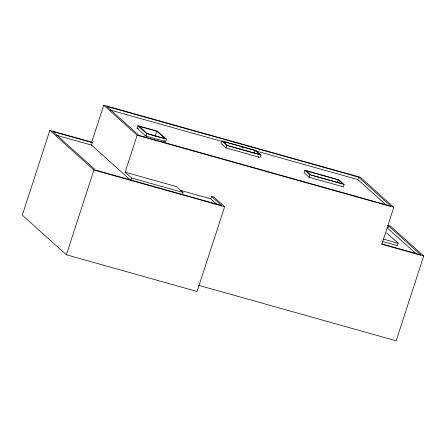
<?xml version="1.0" encoding="UTF-8"?>
<svg xmlns="http://www.w3.org/2000/svg" width="446" height="446" viewBox="0 0 446 446"><rect width="100%" height="100%" fill="white"/><g stroke="black" fill="none" stroke-linecap="round" stroke-linejoin="round"><path stroke-width="0.67" d="M91.731 142.146L103.734 105.206L137.134 135.238L125.136 172.178L131.642 178.026L130.856 180.452L91.547 145.112L92.333 142.687L91.731 142.146L49.846 130.383L22.3 215.15L66.376 254.772L197.087 291.483L224.633 206.71L213.963 197.121L211.594 196.457L210.807 198.877L216.845 204.307M66.376 254.772L93.916 170.004L49.846 130.383M137.034 128.147L137.82 125.722L157.661 131.297L166.375 139.124L165.583 141.544L145.742 135.974L137.034 128.147L138.355 128.515M145.742 135.974L146.528 133.549L137.82 125.722M146.338 136.911L146.767 135.59M155.063 136.509L156.78 131.236L139.308 126.324L147.414 133.61L164.886 138.522L156.78 131.236M163.816 141.817L164.245 140.501M182.185 194.863L182.971 192.443L176.46 186.59L125.136 172.178M221.762 140.919L220.971 143.344L226.027 147.888L260.219 157.488L261.01 155.069L255.954 150.525L221.762 140.919L226.813 145.463L261.01 155.069M226.027 147.888L226.813 145.463M254.214 153.101L255.073 150.464L223.245 141.527L227.7 145.524L259.522 154.461L255.073 150.464M258.451 157.761L258.875 156.44M304.863 170.283L304.077 172.708L309.128 177.252L343.325 186.852L344.111 184.432L339.055 179.889L304.863 170.283L309.914 174.826L344.111 184.432M309.128 177.252L309.914 174.826M337.315 182.464L338.174 179.827L306.352 170.89L310.801 174.888L342.623 183.83L338.174 179.827M385.963 204.859L357.854 179.587L358.645 177.168L106.706 106.416L138.901 135.361L390.841 206.113L358.645 177.168M103.734 105.206L360.407 177.291L393.812 207.323L381.815 244.257L423.7 256.021L396.154 340.794L198.476 285.278M387.189 225.492L388.527 225.866L387.741 228.291L416.363 254.019M386.554 232.818L398.172 243.265L397.386 245.685L382.679 241.554M110.608 110.156L221.835 141.393M223.847 141.956L225.854 142.519M241.269 146.851L243.276 147.414M256.01 150.988L357.854 179.587M146.528 133.549L166.375 139.124M137.134 135.238L393.812 207.323M387.635 225.241L390.295 225.988L423.7 256.021M92.333 142.687L52.818 131.592L95.684 170.127L221.656 205.5L211.594 196.457M56.72 135.328L91.547 145.112M383.465 239.134L398.172 243.265M381.882 243.901L420.723 254.811L388.527 225.866M180.312 190.314L210.807 198.877M131.642 178.026L182.971 192.443M93.916 170.004L224.633 206.71"/></g></svg>
